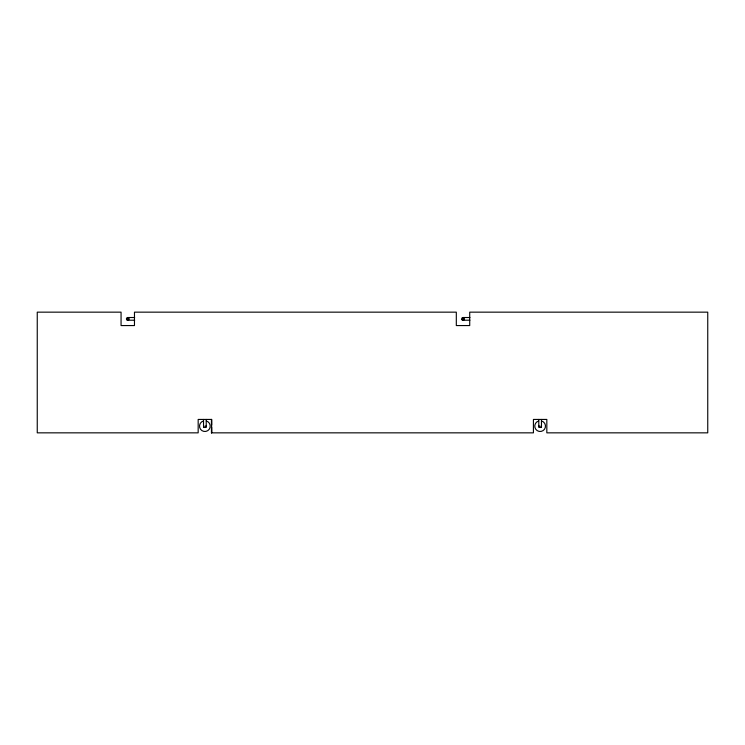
<?xml version="1.0" encoding="UTF-8"?>
<svg xmlns="http://www.w3.org/2000/svg" width="745" height="745" viewBox="0 0 745 745"><rect width="100%" height="100%" fill="white"/><g stroke="black" fill="none" stroke-linecap="round" stroke-linejoin="round"><path stroke-width="1.12" d="M203.534 426.14L203.534 419.435M538.784 426.14L538.784 419.435M134.659 317.519L127.767 317.519L127.767 320.201L134.659 320.201M469.909 317.519L463.017 317.519L463.017 318.515M469.909 320.201L463.017 320.201L463.017 319.205M211.664 425.022L211.664 419.435L198.17 419.435L198.17 432.845L37.25 432.845L37.25 312.155L121.062 312.155L121.062 325.565L134.472 325.565L134.472 312.155L456.312 312.155L456.312 325.565L469.722 325.565L469.722 312.155L707.75 312.155L707.75 432.845L546.83 432.845L546.83 419.435L533.42 419.435L533.42 432.845L211.44 432.845M203.534 427.211L206.216 427.211L206.216 419.435M538.784 427.211L541.466 427.211L541.466 419.435M211.664 427.257L211.664 432.845L211.58 419.435M211.44 419.435L211.459 425.022M211.44 427.257L211.459 432.845M206.263 420.962A5.364 5.364 0 0 1 209.27 429.213A5.364 5.364 0 0 1 200.48 429.213A5.364 5.364 0 0 1 203.487 420.962M206.039 425.469A1.341 1.341 0 0 1 204.875 427.481A1.341 1.341 0 0 1 203.711 425.469M541.513 420.962A5.364 5.364 0 0 1 544.521 429.213A5.364 5.364 0 0 1 535.73 429.213A5.364 5.364 0 0 1 538.737 420.962M541.289 425.469A1.341 1.341 0 0 1 540.125 427.481A1.341 1.341 0 0 1 538.961 425.469M462.068 319.81A1.341 1.341 0 0 0 464.312 319.205A1.341 1.341 0 0 0 462.673 317.566A1.341 1.341 0 0 0 462.068 319.81M126.818 319.81A1.341 1.341 0 0 0 129.062 319.205A1.341 1.341 0 0 0 127.423 317.566A1.341 1.341 0 0 0 126.818 319.81"/></g></svg>
